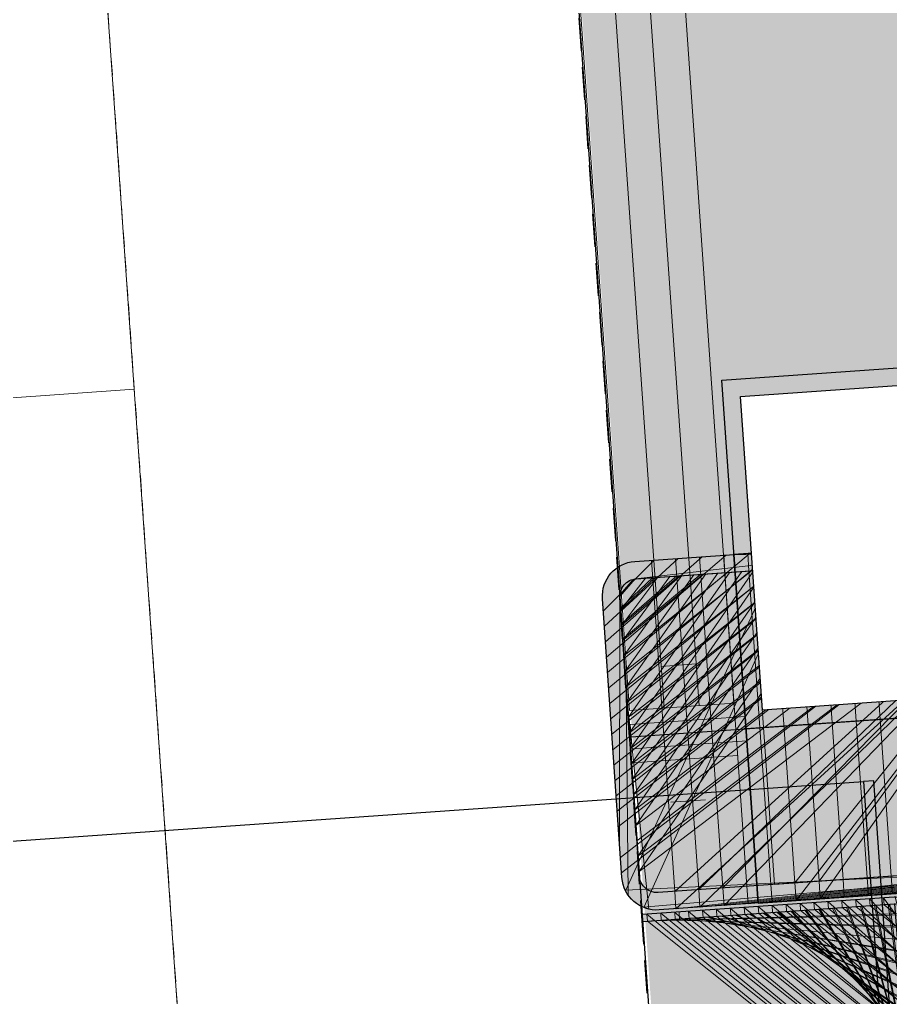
# Model space of a CAD drawing. Header units: millimetres. Extents: x 306 to 836129804, y -168137 to 818603917.
# Drawn here: x 834506310.5 to 834506559.9, y 818002179.5 to 818002459.4 of the extents above; entities that cross this region are included whole.
import ezdxf
from ezdxf.xclip import XClip

# ---------------------------------------------------------------- set-up
doc = ezdxf.new("R2010")
doc.units = ezdxf.units.MM
doc.header["$LTSCALE"] = 3
doc.header["$XCLIPFRAME"] = 0
for name, pattern in [('ACAD_ISO03W100', [30, 12, -18]), ('B0701', [2.34375, 1.5625, -0.78125]), ('B0703', [4.6875, 3.125, -1.5625]), ('HIDDEN', [0.375, 0.25, -0.125])]:
    doc.linetypes.add(name, pattern=pattern)
for name, color, linetype in [('_LTC', 251, 'Continuous'), ('ALUM', 251, 'Continuous'), ('EXTRUSION-V', 251, 'Continuous'), ('EXTRUSION2', 251, 'Continuous'), ('INSUL', 8, 'HIDDEN')]:
    doc.layers.add(name, color=color, linetype=linetype)
for name, color, linetype, lineweight in [('Eva-New', 1, 'ACAD_ISO03W100', 18), ('Hatch (LTC&CB)', 252, 'Continuous', 35), ('UAJ-21EXWA', 251, 'Continuous', 35), ('UAJ-21EXWA-a', 251, 'Continuous', 9), ('UAJ-21EXWA-c', 251, 'Continuous', 9), ('UAJ-22INWA-a', 251, 'Continuous', 13), ('UAJ-23FLOR-h', 251, 'Continuous', 9), ('UAJ-23FLOR-y', 251, 'B0701', 9), ('UAJ-23FLOR-z', 251, 'B0703', 9), ('UAJ-32INFR-c', 251, 'Continuous', 9), ('UAJ-32INFR-h', 251, 'Continuous', 9)]:
    doc.layers.add(name, color=color, linetype=linetype, lineweight=lineweight)
pattern_1 = [(45, (-1740, 17.99999999945111), (-4.999999779477807, 4.999999779477808), []), (45, (-1738.3, 17.99999999945111), (-4.999999779477807, 4.999999779477808), []), (45, (-1738.2, 17.99999999945111), (-4.999999779477807, 4.999999779477808), []), (45, (-1738.1, 17.99999999945111), (-4.999999779477807, 4.999999779477808), []), (45, (-1738, 17.99999999945111), (-4.999999779477807, 4.999999779477808), []), (45, (-1737.9, 17.99999999945111), (-4.999999779477807, 4.999999779477808), []), (45, (-1737.8, 17.99999999945111), (-4.999999779477807, 4.999999779477808), []), (45, (-1737.7, 17.99999999945111), (-4.999999779477807, 4.999999779477808), [])]

# ---------------------------------------------------------------- blocks, each defined once
blk = doc.blocks.new('*U1553')
at = {"layer": 'UAJ-21EXWA'}
blk.add_lwpolyline([(0, 85.00000035762787), (100, 85.00000047683716), (100, 301.9999996423721), (1.192092895507812e-07, 301.9999996423721)], close=True, dxfattribs=at)
at = {"layer": 'UAJ-21EXWA-a'}
for points in [[(42.49999906387484, 305.000000582158), (42.4999988079071, 305.0000002384186), (42.49999892711639, 335.0000001192093), (42.49999894466555, 335.000000582158)], [(46.50000011920929, 301.9999992847443), (46.50000023841858, 335.0000004768372), (53.50000023841858, 335.0000007152557), (53.50000023841858, 301.9999992847443)], [(800.0000004768372, 304.9999982118607), (57.49999940395355, 305.0000004768372), (57.49999952316284, 335.0000004768372), (800.0000003576279, 334.9999980926514)]]:
    blk.add_lwpolyline(points, dxfattribs=at)
at = {"layer": 'UAJ-21EXWA-c'}
for p, q in [((30.49999856948853, 315.0000002384186), (30.49999904632568, 325.0000001192093)), ((42.4999988079071, 325.0000002384186), (42.49999906387484, 325.0000007013673)), ((57.49999940395355, 325.0000003576279), (800.0000004768372, 324.9999983310699)), ((69.49999952316284, 315.0000005960464), (69.49999904632568, 325.0000003576279)), ((42.49999918308413, 315.0000004629487), (42.49999892711639, 315.0000003576279)), ((800.0000004768372, 314.9999977350235), (57.49999964237213, 315.0000005960464))]:
    blk.add_line(p, q, dxfattribs=at)
blk.add_lwpolyline([(5, 90.00000047683716), (95, 90.00000059604645), (94.99999988079071, 296.9999996423721), (5.00000011920929, 296.9999996423721)], close=True, dxfattribs=at)
blk = doc.blocks.new('08_UNS-comp-StainlessSteel-Ushape--04-sec')
at = {"layer": 'UAJ-32INFR-c'}
h = blk.add_hatch(color=256, dxfattribs=at)
h.dxf.hatch_style = 1
h.paths.add_polyline_path([(0, 10.00000000000003, 0.4142135623730951), (10, 2.842170943040401e-14), (90, 7.105427357601002e-15, 0.4142135623730956), (100, 9.999999999999979), (100.0000000000002, 135.0000000000001), (95, 135), (94.99999999999977, 10.00000000000003, -0.414213562373092), (90, 5.000000000000213), (10, 5.000000000000142, -0.414213562373098), (5, 10.00000000000009), (4.999999999999773, 135), (0, 135.0000000000001)])
at = {"layer": 'UAJ-32INFR-h'}
h = blk.add_hatch(dxfattribs=at)
h.set_pattern_fill('STAAL', color=256)
h.set_pattern_definition(pattern_1)
h.paths.add_polyline_path([(0, 10.00000000000003, 0.4142135623730951), (10, 2.842170943040401e-14), (90, 7.105427357601002e-15, 0.4142135623730956), (100, 9.999999999999979), (100.0000000000002, 135.0000000000001), (95, 135), (94.99999999999977, 10.00000000000003, -0.414213562373092), (90, 5.000000000000213), (10, 5.000000000000142, -0.414213562373098), (5, 10.00000000000009), (4.999999999999773, 135), (0, 135.0000000000001)])
at = {"layer": 'UAJ-22INWA-a', "lineweight": -2}
for points in [[(3.039908142984762e-15, 135), (-2.486899575160351e-14, 10.00000000000003, 0.4142135623730952), (9.999999999999966, 2.842170943040401e-14), (89.99999999999996, 0, 0.4142135623730964), (100, 9.999999999999995), (100, 135)], [(5.000000000000003, 135), (4.999999999999975, 10.00000000000003, 0.4142135623730948), (9.999999999999973, 5.00000000000014), (90.00000000000023, 5.00000000000021, 0.4142135623730965), (95.00000000000011, 10.00000000000011), (95, 135)]]:
    blk.add_lwpolyline(points, format="xyb", dxfattribs=at)
for points in [[(3.039908142984762e-15, 135), (5.000000000000003, 135)], [(100, 135), (95, 135)]]:
    blk.add_lwpolyline(points, dxfattribs=at)
blk = doc.blocks.new('*U|REF31231633')
at = {"layer": 'UAJ-32INFR-c'}
h = blk.add_hatch(color=256, dxfattribs=at)
edge = h.paths.add_edge_path()
edge.add_line((2.624999999997599, 74.83816050470001), (2.624999999996527, 2.499999999999972))
edge.add_arc((3.124999999996544, 2.500000000000003), 0.5000000000000169, 180.0000000000035, 269.9999999999987)
edge.add_line((3.124999999996533, 1.999999999999986), (69.29469164458301, 1.999999999999032))
edge.add_line((69.29469164458301, 1.999999999999032), (69.29469164458298, -9.676703882632864e-13))
edge.add_line((69.29469164458298, -9.677288381156497e-13), (3.124999999996504, -5.329070518200751e-15))
edge.add_arc((3.12499999999653, 2.50000000000001), 2.500000000000015, 179.9999999999995, 269.99999999999955, ccw=False)
edge.add_line((0.6249999999965152, 2.50000000000003), (0.6249999999975995, 74.83816050470003))
edge.add_line((0.6249999999975995, 74.83816050470003), (2.624999999997599, 74.83816050470001))
at = {"layer": 'UAJ-32INFR-h'}
h = blk.add_hatch(dxfattribs=at)
h.set_pattern_fill('STAAL', color=256, style=0)
h.set_pattern_definition(pattern_1)
edge = h.paths.add_edge_path()
edge.add_line((2.624999999997599, 74.83816050470001), (2.624999999996527, 2.499999999999972))
edge.add_arc((3.124999999996544, 2.500000000000003), 0.5000000000000169, 180.0000000000035, 269.9999999999987)
edge.add_line((3.124999999996533, 1.999999999999986), (69.29469164458301, 1.999999999999032))
edge.add_line((69.29469164458301, 1.999999999999032), (69.29469164458298, -9.676703882632864e-13))
edge.add_line((69.29469164458298, -9.677288381156497e-13), (3.124999999996504, -5.329070518200751e-15))
edge.add_arc((3.12499999999653, 2.50000000000001), 2.500000000000015, 179.9999999999995, 269.99999999999955, ccw=False)
edge.add_line((0.6249999999965152, 2.50000000000003), (0.6249999999975995, 74.83816050470003))
edge.add_line((0.6249999999975995, 74.83816050470003), (2.624999999997599, 74.83816050470001))
at = {"layer": 'UAJ-22INWA-a', "lineweight": -2}
blk.add_lwpolyline([(2.624999999997599, 74.83816050470001), (2.624999999996527, 2.499999999999972, 0.4142135623730704), (3.124999999996533, 1.999999999999986), (69.29469164458301, 1.999999999999032), (69.29469164458298, -9.677288381156497e-13), (3.12499999999651, -5.329070518200751e-15, -0.4142135623730951), (0.6249999999965152, 2.50000000000003), (0.6249999999975995, 74.83816050470003)], format="xyb", close=True, dxfattribs=at)
blk = doc.blocks.new('Weather screen-01')
at = {"layer": 'ALUM'}
blk.add_lwpolyline([(-38.44599986076355, -96.99787068367004), (-35.44599997997284, -96.99787068367004), (-35.44599986076355, -250.0000001192093), (-38.44599986076355, -250.0000001192093)], close=True, dxfattribs=at)
at = {"layer": 'EXTRUSION2'}
blk.add_lwpolyline([(-56.94599997997284, -55.93115770816803), (-56.94599997997284, -95.99787056446075, -0.4142135623741606), (-57.94599997997284, -96.99787080287933), (-59.94599986076355, -96.99787068367004), (-74.09575128555298, -96.99787068367004), (-74.09575128555298, -99.99787068367004), (-60.44599997997284, -99.99787068367004), (-41.44599986076355, -99.99787080287933), (-41.44599997997284, -174.9978708028793), (-38.44599986076355, -174.9978708028793), (-38.44599997997284, -99.99787080287933), (-38.44599986076355, -96.99787068367004), (-50.94599986076355, -96.99787080287933, -0.4142135623758276), (-51.94599997997284, -95.99787080287933), (-51.94600009918213, -55.93115758895874), (-56.94599997997284, -55.93115770816803)], format="xyb", dxfattribs=at)
blk = doc.blocks.new('EWS4-1 Door LEAFT L - 2')
at = {"layer": 'ALUM'}
blk.add_lwpolyline([(-70076.5289478302, 15032.35489416122), (-70076.5289478302, 15035.35489416122), (-70090.5289478302, 15035.35489416122, -0.414213562373095), (-70091.02894794941, 15035.85489416122), (-70091.02894794941, 15046.85489428043, 0.414213562373095), (-70093.52894794941, 15049.35489428043), (-70170.0289478302, 15049.35489404202, 0.4142135623730951), (-70173.02894794941, 15046.35489416122), (-70173.0289478302, 14889.35489404202), (-70170.02894771099, 14889.35489416122), (-70170.0289478302, 15045.35489439964, -0.4142135623730951), (-70169.0289478302, 15046.35489428043), (-70095.0289478302, 15046.35489416122, -0.4142135623730951), (-70094.02894771099, 15045.35489404202), (-70094.0289478302, 15035.35489416122, 0.414213562373095), (-70091.0289478302, 15032.35489416122), (-70076.5289478302, 15032.35489416122)], format="xyb", dxfattribs=at)
at = {"layer": 'EXTRUSION-V'}
blk.add_line((-69348.5289478302, 14889.35489416122), (-70170.02894771099, 14889.35489416122), dxfattribs=at)
blk = doc.blocks.new('Double Door EWS4.1 - Type 1')
at = {"layer": 'INSUL'}
blk.add_blockref('Weather screen-01', (-66889.05994784832, 15139.35489356518), dxfattribs=at)
at = {"layer": 'INSUL', "rotation": 270}
blk.add_blockref('EWS4-1 Door LEAFT L - 2', (-81796.41484224796, -55214.67405474186), dxfattribs=at)
blk = doc.blocks.new('FAC-00-0')
at = {"layer": '_LTC'}
blk.add_lwpolyline([(834506012.7126775, 818013915.7438599, 0.1739062402494), (834505738.1030817, 818012940.8761425), (834510531.1732616, 817944377.9736058)], format="xyb", dxfattribs=at)
at = {"layer": '_LTC', "rotation": 93.99890841893922}
blk.add_blockref('*U1553', (834506823.3009034, 818002227.6048115), dxfattribs=at)
at = {"layer": '_LTC'}
ref = blk.add_blockref('Double Door EWS4.1 - Type 1', (834496299.1420048, 817934454.1680338), dxfattribs=dict(at, rotation=273.998908431359))
XClip(ref).set_block_clipping_path([(-64872.421948194504, 13973.6775816679), (-64872.421947836876, 15339.354894161224), (-66924.50594651699, 15339.35489487648), (-67029.05995726585, 15339.35489475727), (-67029.05995750427, 15139.354889392853), (-66924.5059466362, 15139.354885697365), (-66924.50594687462, 13973.677582144737)])
for name, p, xscale, rotation in [('08_UNS-comp-StainlessSteel-Ushape--04-sec', (834506483.6900285, 818002203.8634069), -0.9999999999999987, 273.9989086261573), ('*U|REF31231633', (834506563.3599648, 818002209.0570315), -1, 93.9989083446816)]:
    blk.add_blockref(name, p, dxfattribs=dict(at, xscale=xscale, rotation=rotation))
blk.add_wipeout([(834506516.9120532, 818002351.5397636), (834506723.4080856, 818002365.9754195), (834506729.6844581, 818002276.1945355), (834506523.1884255, 818002261.7588795)]).dxf.layer = '_LTC'
for points in [[(834506511.5755389, 818002356.1789033), (834506728.0472254, 818002371.3119339), (834506735.0209723, 818002271.5553958), (834506518.5492858, 818002256.4223653)], [(834506516.9120531, 818002351.5397637), (834506723.4080857, 818002365.9754196), (834506729.684458, 818002276.1945355), (834506523.1884254, 818002261.7588795)]]:
    blk.add_lwpolyline(points, close=True, dxfattribs=at)
blk.add_lwpolyline([(834506485.6296275, 818002254.1210288), (834506734.4926629, 818002271.5184627)], dxfattribs=at)
blk = doc.blocks.new('*U1686')
at = {"layer": 'UAJ-23FLOR-h'}
h = blk.add_hatch(dxfattribs=at)
h.set_pattern_fill('ANSI31', color=256, scale=100, angle=315)
h.set_pattern_definition([(0, (374.9999916852365, 54749.28760468338), (8.526512829121202e-14, 317.4999999999999), [])])
h.paths.add_polyline_path([(-6.743605354131432e-07, 5156.944177061982), (-5.613845416974073e-06, 50592.34342838414), (574.999992478806, 50592.34342836924), (574.999997895128, 5156.944177404709)])
blk.add_line((574.999992557679, 50543.49752283865), (574.9999979249303, 4656.944177727565), dxfattribs=at)

msp = doc.modelspace()

# ---------------------------------------------------------------- hatches: boundary and pattern name
at = {"layer": 'Hatch (LTC&CB)', "ltscale": 0.5}
h = msp.add_hatch(color=256, dxfattribs=at)
h.dxf.hatch_style = 1
h.paths.add_polyline_path([(834513554.2875786, 817967164.184733), (834513136.0010567, 817973147.5986885), (834516444.2460145, 817973378.8703827), (834516862.5325388, 817967395.4564129)])
edge = h.paths.add_edge_path()
edge.add_line((834574531.2963331, 818045981.8457801), (834554099.929931, 818044553.5366205))
edge.add_line((834554099.929931, 818044553.5366205), (834551123.8228455, 818044183.8080285))
edge.add_line((834551123.8228455, 818044183.8080285), (834548209.0206542, 818043477.5243225))
edge.add_line((834548209.0206542, 818043477.5243225), (834545391.3720644, 818042450.0201086))
edge.add_line((834545391.3720644, 818042450.0201086), (834542706.1556592, 818041114.1603316))
edge.add_line((834542706.1556592, 818041114.1603316), (834540186.9918953, 818039486.6707257))
edge.add_line((834540186.9918953, 818039486.6707257), (834537891.0747983, 818037557.0067935))
edge.add_line((834537891.0747983, 818037557.0067935), (834535879.1420094, 818035334.0248597))
edge.add_line((834535879.1420094, 818035334.0248597), (834535855.3944789, 818035294.2675608))
edge.add_line((834535855.3944789, 818035294.2675608), (834532032.6782387, 818042572.4388088))
edge.add_line((834532032.6782387, 818042572.4388088), (834531164.0984614, 818043800.1153567))
edge.add_line((834531164.0984614, 818043800.1153567), (834530021.2562451, 818044771.3886445))
edge.add_line((834530021.2562451, 818044771.3886445), (834528673.237675, 818045435.2700317))
edge.add_line((834528673.237675, 818045435.2700317), (834527205.3850749, 818045748.6568446))
edge.add_line((834527205.3850749, 818045748.6568446), (834506196.3506466, 818045615.4155988))
edge.add_arc((834506271.1753964, 818044617.8358235), 1000.382002588579, 94.28951124117238, 184.8385578105567)
edge.add_line((834505274.3584335, 818044533.4551773), (834507175.0349003, 818017345.0717123))
edge.add_arc((834508006.2233039, 818017538.0693862), 853.3008053756253, 193.0721449834389, 241.7750472788793)
edge.add_line((834507602.6678852, 818016786.2281208), (834508069.1239861, 818016499.3412285))
edge.add_line((834508069.1239861, 818016499.3412285), (834506033.0790353, 818013635.890324))
edge.add_arc((834507255.7232584, 818012765.1948972), 1500.989481160123, 144.5437625065404, 184.7118367485428)
edge.add_line((834505759.8064644, 818012641.8970132), (834510574.8280377, 817943764.9910301))
edge.add_arc((834512461.4285563, 817944222.0794972), 1941.182985577997, 193.6192718619657, 275.7769527828718)
edge.add_line((834512656.820462, 817942290.75524), (834514135.0129817, 817942432.7829566))
edge.add_line((834514135.0129817, 817942432.7829566), (834515639.5898061, 817942609.6817144))
edge.add_line((834515639.5898061, 817942609.6817144), (834517125.2230971, 817942816.5733008))
edge.add_line((834517125.2230971, 817942816.5733008), (834518606.1282966, 817943054.9641434))
edge.add_line((834518606.1282966, 817943054.9641434), (834520081.6376159, 817943324.7467438))
edge.add_line((834520081.6376159, 817943324.7467438), (834521550.6787682, 817943623.4372313))
edge.add_line((834521550.6787682, 817943623.4372313), (834523003.1909853, 817943997.2323029))
edge.add_line((834523003.1909853, 817943997.2323029), (834524434.6779621, 817944444.8476892))
edge.add_line((834524434.6779621, 817944444.8476892), (834525841.3906198, 817944965.1110799))
edge.add_line((834525841.3906198, 817944965.1110799), (834527219.6447655, 817945556.6599009))
edge.add_line((834527219.6447655, 817945556.6599009), (834528566.4663409, 817946218.3362625))
edge.add_line((834528566.4663409, 817946218.3362625), (834529949.1975069, 817946963.0067956))
edge.add_line((834529949.1975069, 817946963.0067956), (834530025.4386841, 817945888.6557508))
edge.add_line((834530025.4386841, 817945888.6557508), (834530524.2280539, 817945923.5249519))
edge.add_line((834530524.2280539, 817945923.5249519), (834531068.3343124, 817946109.8721913))
edge.add_line((834531068.3343124, 817946109.8721913), (834531037.8571603, 817946545.8476382))
edge.add_line((834531037.8571603, 817946545.8476382), (834533865.2576491, 817946000.0480125))
edge.add_line((834533865.2576491, 817946000.0480125), (834536130.1011477, 817945599.4485525))
edge.add_line((834536130.1011477, 817945599.4485525), (834538400.1908902, 817945229.7315427))
edge.add_line((834538400.1908902, 817945229.7315427), (834540675.1291097, 817944891.1253359))
edge.add_line((834540675.1291097, 817944891.1253359), (834542954.494443, 817944583.7301323))
edge.add_line((834542954.494443, 817944583.7301323), (834545237.8685557, 817944307.6853015))
edge.add_line((834545237.8685557, 817944307.6853015), (834547578.8128494, 817944055.8657025))
edge.add_line((834547578.8128494, 817944055.8657025), (834549775.2120743, 817943852.7193749))
edge.add_line((834549775.2120743, 817943852.7193749), (834552166.6682281, 817943704.7044293))
edge.add_line((834552166.6682281, 817943704.7044293), (834554408.0140736, 817943602.5051898))
edge.add_line((834554408.0140736, 817943602.5051898), (834556706.8720335, 817943525.9335827))
edge.add_line((834556706.8720335, 817943525.9335827), (834559062.7525511, 817943492.2506982))
edge.add_line((834559062.7525511, 817943492.2506982), (834561264.7959542, 817943499.6060555))
edge.add_line((834561264.7959542, 817943499.6060555), (834563662.805802, 817943545.8192695))
edge.add_line((834563662.805802, 817943545.8192695), (834565905.0821311, 817943629.5407001))
edge.add_line((834565905.0821311, 817943629.5407001), (834568202.2235788, 817943747.6000468))
edge.add_line((834568202.2235788, 817943747.6000468), (834570497.1715583, 817943902.4870338))
edge.add_line((834570497.1715583, 817943902.4870338), (834572789.3424196, 817944094.1622797))
edge.add_line((834572789.3424196, 817944094.1622797), (834575076.8880951, 817944322.4462694))
edge.add_line((834575076.8880951, 817944322.4462694), (834577358.8485965, 817944599.7346953))
edge.add_arc((834577188.4102644, 817949142.5459951), 4546.007449470469, 272.1486296327768, 348.0754999770829)
edge.add_line((834581636.318153, 817948203.238194), (834581931.6191186, 817949988.7878709))
edge.add_line((834581931.6191186, 817949988.7878709), (834582222.8927813, 817952167.7077127))
edge.add_line((834582222.8927813, 817952167.7077127), (834582444.6448697, 817954354.4007571))
edge.add_line((834582444.6448697, 817954354.4007571), (834582596.7161981, 817956553.5893033))
edge.add_line((834582596.7161981, 817956553.5893033), (834582678.7199463, 817958758.7008262))
edge.add_line((834582678.7199463, 817958758.7008262), (834582689.6004196, 817961000.6853927))
edge.add_line((834582689.6004196, 817961000.6853927), (834582627.8349453, 817963239.9127623))
edge.add_line((834582627.8349453, 817963239.9127623), (834582495.0484269, 817965475.7417142))
edge.add_line((834582495.0484269, 817965475.7417142), (834582352.0371794, 817967521.4644701))
edge.add_line((834582352.0371794, 817967521.4644701), (834582377.3017465, 817967501.2573416))
edge.add_line((834582377.3017465, 817967501.2573416), (834583280.4098197, 817967592.3724535))
edge.add_line((834583280.4098197, 817967592.3724535), (834582885.6743841, 817972682.2829502))
edge.add_line((834582885.6743841, 817972682.2829502), (834582550.7585597, 817977040.087476))
edge.add_line((834582550.7585597, 817977040.087476), (834582280.7159691, 817980552.6941899))
edge.add_line((834582280.7159691, 817980552.6941899), (834582016.0826895, 817983880.3056784))
edge.add_line((834582016.0826895, 817983880.3056784), (834581737.2924131, 817986867.2783637))
edge.add_line((834581737.2924131, 817986867.2783637), (834581397.7587786, 817990004.3583491))
edge.add_line((834581397.7587786, 817990004.3583491), (834578831.2786306, 818011297.8700217))
edge.add_line((834578831.2786306, 818011297.8700217), (834578649.3672444, 818012963.5483121))
edge.add_line((834578649.3672444, 818012963.5483121), (834576771.549405, 818039832.1183864))
edge.add_line((834576771.549405, 818039832.1183864), (834576279.8499508, 818039797.7448243))
edge.add_line((834576279.8499508, 818039797.7448243), (834575932.169804, 818044771.1641917))
edge.add_arc((834574629.9863018, 818044680.2268811), 1305.354920261004, 3.994735601767179, 94.33592376376863)

# ---------------------------------------------------------------- next in the draw order: block references
msp.add_blockref('FAC-00-0', (0, 0))

# ---------------------------------------------------------------- next in the draw order: hatches: boundary and pattern name
at = {"layer": 'Eva-New', "linetype": 'Continuous', "ltscale": 0.01}
h = msp.add_hatch(dxfattribs=at)
h.set_pattern_fill('ANSI31', color=8, scale=350, angle=4)
h.set_pattern_definition([(49, (0, 0), (-838.6710210225554, 729.0455959657013), [])])
edge = h.paths.add_edge_path()
edge.add_arc((834611513.5385946, 818068145.3264505), 14099.99999968531, 55.19002574308559, 154.5596091027724)
edge.add_line((834598780.7776825, 818074202.2893481), (834595240.3911003, 818066761.4558462))
edge.add_arc((834589822.417787, 818069339.3552195), 6000.000000233124, 273.9989064334658, 334.5546563119141, ccw=False)
edge.add_line((834590240.8423903, 818063353.9629304), (834585554.5350056, 818063026.3542768))
edge.add_arc((834584989.6617913, 818071106.6338656), 8099.999998867221, 264.220048196886, 273.9989064322582, ccw=False)
edge.add_line((834584173.925572, 818063047.8142), (834580415.7397891, 818063428.2282544))
edge.add_arc((834579106.5335116, 818050494.3201492), 12999.99999816069, 84.2200481985661, 93.99077919798958)
edge.add_line((834578201.7864021, 818063462.7985727), (834574221.9197499, 818063185.1428037))
edge.add_arc((834573731.4752913, 818070170.6889209), 7002.741628984699, 184.518270925359, 274.0160585979712, ccw=False)
edge.add_arc((834553791.0620614, 818068592.8452796), 13000.0000005708, 4.527501078735133, 25.16518805878682)
edge.add_line((834565557.174624, 818074120.828201), (834563375.7160238, 818078763.9842684))
edge.add_arc((834569692.9588658, 818081779.3520507), 6999.999999030279, 186.261998653722, 205.5162346975632, ccw=False)
edge.add_line((834562734.724241, 818081015.8267443), (834561851.4163579, 818093822.5155479))
edge.add_arc((834568795.7761757, 818094576.8707228), 6985.211880096444, 103.79340942041148, 186.1996435070692, ccw=False)
edge.add_line((834567130.3497419, 818101360.6410463), (834607738.9713905, 818104323.6446342))
edge.add_arc((834606780.3295362, 818117304.0183489), 13015.72495013958, 274.223807264846, 392.8596289379157)
edge.add_arc((834623587.3262396, 818128173.8785237), 6999.999999836902, 183.9989136523716, 212.9539425140163, ccw=False)
edge.add_line((834616604.3686309, 818127685.7156067), (834614554.4666462, 818157541.1841724))
edge.add_line((834614554.4666462, 818157541.1841724), (834608569.0701823, 818157122.7809477))
edge.add_line((834608569.0701823, 818157122.7809477), (834610618.9763948, 818127267.2902491))
edge.add_arc((834623587.3262378, 818128173.8785231), 12999.99999806346, 183.9989136508734, 212.8579348742854)
edge.add_arc((834606785.1724918, 818117301.6086594), 7012.974383020965, -85.87050168941721, 32.994913872568816, ccw=False)
edge.add_line((834607290.1835088, 818110306.8410742), (834542916.4285616, 818105772.5570611))
edge.add_line((834542916.4285616, 818105772.5570611), (834543332.168679, 818099784.931535))
edge.add_line((834543332.168679, 818099784.931535), (834548339.9487058, 818100139.6961751))
edge.add_arc((834548849.6206386, 818093135.5706489), 7022.644791367745, 1.917894415990986, 94.16192873604791, ccw=False)
edge.add_line((834555868.3314306, 818093370.5997602), (834556822.6031799, 818079614.5109141))
edge.add_arc((834565030.3921052, 818080333.9384184), 8239.258156901009, 185.0092761133849, 211.2767633085009)
edge.add_line((834557988.549832, 818076056.3418531), (834560014.6381451, 818071842.7746612))
edge.add_arc((834553704.8687762, 818068780.019501), 7013.81912084653, -83.41200971856142, 25.89188562423311, ccw=False)
edge.add_line((834554509.5567249, 818061812.5137804), (834511331.2743995, 818058806.1397856))
edge.add_arc((834510845.0625758, 818065789.233517), 6999.999999933733, 141.8798806352492, 273.9829049167347, ccw=False)
edge.add_arc((834495100.3448526, 818078140.8887452), 13011.48484009153, 321.889271565979, 363.9966433354928)
edge.add_line((834508080.187521, 818079047.7636253), (834507303.147802, 818090245.0026575))
edge.add_arc((834514286.1054543, 818090733.1649512), 6999.999999943095, 94.21783473311712, 183.9989085377374, ccw=False)
edge.add_line((834513771.2650272, 818097714.206373), (834514324.2611847, 818097754.9889383))
edge.add_line((834514324.2611847, 818097754.9889383), (834515094.2032907, 818097812.2750338))
edge.add_arc((834515888.7804214, 818090839.1162039), 7018.283043878132, 4.391191596629085, 96.50069787772958, ccw=False)
edge.add_line((834522886.4615402, 818091376.4762715), (834523318.1003574, 818085091.4654405))
edge.add_line((834523318.1003574, 818085091.4654405), (834529307.3396509, 818085510.1591995))
edge.add_line((834529307.3396509, 818085510.1591995), (834528870.5492542, 818091758.2633296))
edge.add_arc((834535853.5069062, 818092246.4256233), 6999.999999586337, 93.99890853307471, 183.9989085379415, ccw=False)
edge.add_line((834535365.3446131, 818099229.3832753), (834540639.8020831, 818099596.5330453))
edge.add_line((834540639.8020831, 818099596.5330453), (834540220.7704337, 818105616.323317))
edge.add_line((834540220.7704337, 818105616.323317), (834513376.0995728, 818103738.6078113))
edge.add_arc((834514284.2614373, 818090770.3680685), 13000.00000003277, 94.00586599802176, 183.991117880833)
edge.add_line((834501315.7883602, 818089865.5443004), (834502093.999344, 818078618.6765761))
edge.add_arc((834495110.6965383, 818078135.4768907), 7000.000000828009, -66.13857842422561, 3.9581909098961887, ccw=False)
edge.add_arc((834495110.6965395, 818078135.4768903), 6999.999999981786, 273.99870041279297, 293.8614215680351, ccw=False)
edge.add_line((834495598.8334678, 818071152.5174648), (834484038.0252761, 818070344.3705096))
edge.add_arc((834484944.5652856, 818057376.0172908), 12999.99999985473, 3.998699986240524, 93.99870041178127, ccw=False)
edge.add_line((834497912.918511, 818058282.557204), (834498850.7850932, 818044866.0656179))
edge.add_arc((834505832.5325971, 818045382.0451274), 7000.788031506466, 153.5175844556254, 184.2267069343446, ccw=False)
edge.add_arc((834505831.7802428, 818045382.3021698), 7000.000000506094, 93.9907792036035, 153.5167215738451, ccw=False)
edge.add_line((834505344.6087215, 818052365.3290147), (834578107.7560652, 818057441.656797))
edge.add_arc((834579012.5031768, 818044473.1783768), 12999.99999509848, 84.22004763743712, 93.99077920788699, ccw=False)
edge.add_line((834580321.7095807, 818057407.0864662), (834583663.296837, 818057068.8416442))
edge.add_arc((834584972.5032473, 818070002.7497832), 13000.00004509936, 264.2200476312211, 273.9989064308502)
edge.add_line((834585879.0898904, 818057034.399779), (834609493.5669917, 818058685.2319609))
edge.add_arc((834609981.7373167, 818051702.1557314), 7000.118848462731, -19.364931974248975, 93.99890643048622, ccw=False)
edge.add_arc((834628850.3650681, 818045070.4409646), 13000.00000042529, 160.6350680240969, 183.9989064535735)
edge.add_line((834615882.0151088, 818044163.8543195), (834619634.348526, 817990488.2644923))
edge.add_arc((834610656.2600935, 817989860.627584), 8999.999999519287, -86.01194112060227, 3.998906454734822, ccw=False)
edge.add_line((834611282.1972058, 817980882.4204844), (834602812.2813497, 817980291.9201078))
edge.add_line((834602812.2813497, 817980291.9201078), (834603230.7061716, 817974306.527834))
edge.add_line((834603230.7061716, 817974306.527834), (834611717.6719617, 817974898.2168859))
edge.add_arc((834612343.6090722, 817965920.0097858), 8999.999999977357, 3.8734655887747067, 93.98805886777768, ccw=False)
edge.add_line((834621323.0501077, 817966527.9889727), (834621688.4984579, 817961112.7419763))
edge.add_line((834621688.4984579, 817961112.7419763), (834627673.3989117, 817961529.9934386))
edge.add_line((834627673.3989117, 817961529.9934386), (834621867.801321, 818044576.6440177))
edge.add_arc((834628850.6858916, 818045064.8011855), 6999.926738671702, 160.627157224399, 183.9989083996896, ccw=False)
edge.add_arc((834609980.9204334, 818051699.8431354), 13002.36888268257, 340.6271572335476, 454.0111039654658)
edge.add_line((834609071.4073162, 818064670.3628802), (834607456.5171404, 818064557.3573512))
edge.add_arc((834607170.3486158, 818068550.9500543), 4003.832551789663, 155.6211224779758, 274.0986331619272, ccw=False)
edge.add_line((834603523.5142193, 818070203.6066998), (834604195.8682836, 818071618.3222857))
edge.add_arc((834611513.5386757, 818068145.3264558), 8100.000000027051, 54.14039305783359, 154.6107958035704, ccw=False)
edge.add_arc((834623873.9558088, 818085245.9413723), 13000.02232763516, 234.1403928659832, 234.163197705768)
edge.add_line((834616262.7220054, 818074706.9802988), (834619562.6153525, 818079722.129262))

# ---------------------------------------------------------------- next in the draw order: linework, layer by layer
at = {"layer": 'UAJ-23FLOR-y'}
msp.add_lwpolyline([(834508778.9983292, 817967513.0863273), (834505582.5116675, 818013237.0198662), (834507817.2835333, 818016374.7693292), (834507069.8746021, 818016902.0352436), (834505137.798635, 818044539.5392339, 0.0004855043279131131)], format="xyb", dxfattribs=at)
at = {"layer": 'UAJ-23FLOR-z', "linetype": 'B0703'}
msp.add_lwpolyline([(834506368.6594486, 818030793.298754), (834507317.1742256, 818017225.1891491), (834507331.6308702, 818017014.9828604), (834507434.8769568, 818016889.4440892), (834508068.2841196, 818016499.8764582), (834506032.2391685, 818013636.4255537, 0.1402342625587254), (834505753.3880672, 818012728.5309135), (834506488.5106802, 818002204.1001642), (834506488.5106802, 818002204.1001642), (834507627.0175774, 817985920.7293626), (834508641.3753349, 817971408.1502461)], format="xyb", dxfattribs=at)

# ---------------------------------------------------------------- next in the draw order: block references
at = {"layer": 'UAJ-23FLOR-h', "rotation": 3.998949732466971}
msp.add_blockref('*U1686', (834508533.7555611, 817962776.0217549), dxfattribs=at)

doc.saveas('drawing.dxf')
